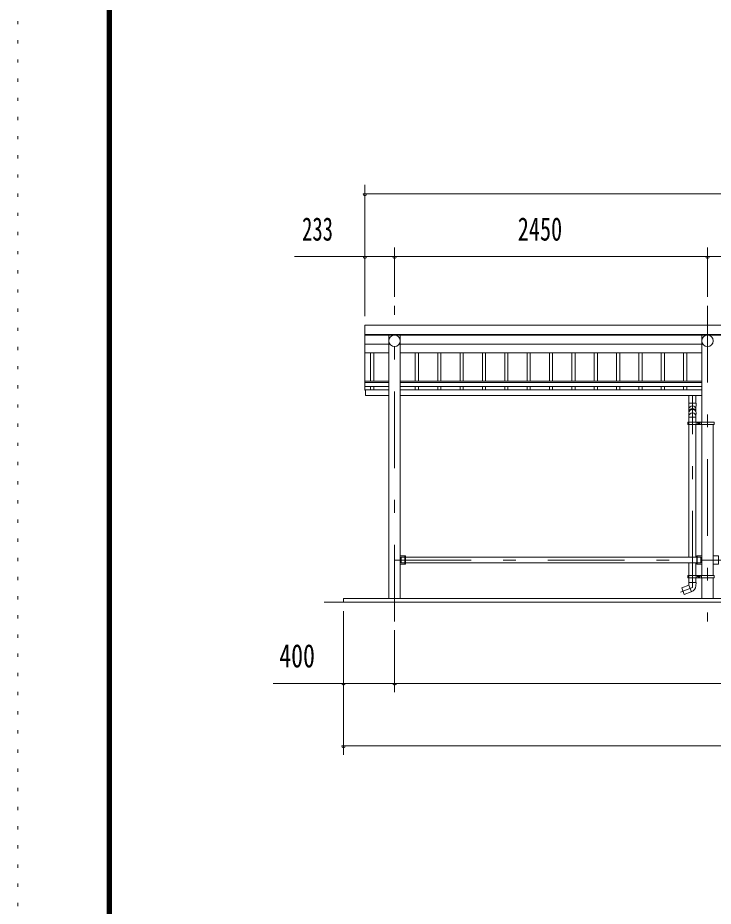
# Model space of a CAD drawing. Units: millimetres, scale not verified. Extents: x -31523 to 31528, y -14700 to 14700.
# Drawn here: x -10052 to -4608, y 748 to 7701 of the extents above; entities that cross this region are included whole.
import ezdxf
from ezdxf.enums import TextEntityAlignment as Align

# ---------------------------------------------------------------- set-up
doc = ezdxf.new("R2010")
doc.units = ezdxf.units.MM
doc.header["$LTSCALE"] = 50
doc.linetypes.add('USER3', pattern=[24, 12, -5, 2, -5])
doc.linetypes.add('USER4', pattern=[3, 0.5, -2.5])
for name, color, linetype, lineweight in [('0-2_1-07BOLD', 7, 'Continuous', 18), ('0-3_1-27CENTER', 3, 'USER3', 18), ('0-4_1-47THIN', 4, 'Continuous', 18), ('0-5_1-57DIM', 3, 'Continuous', 18), ('0-C_F-F1PAPER', 5, 'Continuous', 18), ('0-D_F-E_J_ADD', 5, 'USER4', 18)]:
    doc.layers.add(name, color=color, linetype=linetype, lineweight=lineweight)
doc.styles.add('ＭＳ ゴシック', font='')
doc.styles.get('ＭＳ ゴシック').set_extended_font_data('MS Gothic')

msp = doc.modelspace()

# ---------------------------------------------------------------- linework, layer by layer
at = {"layer": '0-2_1-07BOLD'}
for p, q in [((-7335.63, 5221.4), (3330.36, 5221.4)), ((3330.37, 5217.32), (-7335.63, 5217.32)), ((-7147.18, 5217.32), (-7147.18, 3157.54)), ((-7058.08, 3157.54), (-7058.08, 5217.32)), ((-4697.18, 4535.54), (-4697.18, 5217.32)), ((-7335.63, 5147.84), (-7147.19, 5147.84)), ((-4697.18, 5147.84), (-7058.09, 5147.84)), ((-7147.19, 5078.35), (-7335.63, 5078.35)), ((-7058.09, 5078.35), (-4697.18, 5078.35)), ((-7335.63, 4856.73), (-7147.19, 4856.73)), ((-7147.19, 4846.3), (-7335.63, 4846.3)), ((-7147.18, 4816.69), (-7335.63, 4816.69)), ((-4697.18, 4856.73), (-7058.09, 4856.73)), ((-7058.09, 4846.3), (-4697.18, 4846.3)), ((-4697.18, 4816.69), (-7058.09, 4816.69)), ((-7330.63, 4787.78), (-7335.63, 4787.78)), ((-7058.09, 4790.36), (-4697.18, 4790.36)), ((-4697.18, 4745.36), (-7058.09, 4745.36)), ((-4798.15, 4685.74), (-4798.15, 4745.36)), ((-4743.15, 4745.36), (-4743.15, 4685.74)), ((-4799.75, 4527.54), (-4805.85, 4527.54)), ((-4799.75, 4519.54), (-4799.75, 4535.54)), ((-4798.15, 4576.09), (-4743.15, 4576.09)), ((-4798.15, 3478.89), (-4798.15, 4519.54)), ((-4743.15, 4519.54), (-4743.15, 3478.89)), ((-4741.55, 4535.54), (-4741.55, 4519.54)), ((-4698.8, 4535.54), (-4698.8, 4519.54)), ((-4697.2, 4519.54), (-4697.2, 3335.54)), ((-4608.09, 4519.54), (-4608.09, 3335.54)), ((-4697.19, 3386.14), (-4697.19, 4517.54)), ((-7018.08, 3490.54), (-7058.08, 3490.54)), ((-7021.28, 3424.54), (-7021.28, 3490.54)), ((-4737.18, 3478.89), (-7018.08, 3478.89)), ((-4697.18, 3490.54), (-4737.2, 3490.54)), ((-4737.2, 3490.54), (-4737.2, 3424.54)), ((-4737.18, 3490.54), (-4737.18, 3424.54)), ((-4733.99, 3490.54), (-4733.99, 3424.54)), ((-4733.98, 3424.54), (-4733.98, 3490.54)), ((-4705.14, 3436.19), (-4705.14, 3478.89)), ((-7018.08, 3436.19), (-4737.18, 3436.19)), ((-4798.15, 3335.54), (-4798.15, 3436.19)), ((-4743.15, 3436.19), (-4743.15, 3335.54)), ((-4737.2, 3424.54), (-4697.18, 3424.54)), ((-4697.19, 3335.54), (-4697.19, 3370.14)), ((-4805.85, 3327.54), (-4799.75, 3327.54)), ((-4799.75, 3319.54), (-4799.75, 3335.54)), ((-4741.64, 3282.63), (-4799.65, 3282.63)), ((-4798.15, 3282.63), (-4798.15, 3319.54)), ((-4741.64, 3282.63), (-4743.4, 3256.84)), ((-4743.15, 3319.54), (-4743.15, 3282.63)), ((-4741.55, 3335.54), (-4741.55, 3319.54)), ((-4698.8, 3335.54), (-4698.8, 3319.54)), ((-4697.2, 3319.54), (-4697.2, 3157.54)), ((-4697.19, 3157.54), (-4697.19, 3319.54)), ((-4608.09, 3319.54), (-4608.09, 3157.54)), ((-4779.33, 3208.95), (-4798.15, 3260.63)), ((-7652.63, 3127.54), (3647.36, 3127.54))]:
    msp.add_line(p, q, dxfattribs=at)
for points in [[(-7335.63, 4787.78), (-7335.63, 5296.54), (3330.36, 5296.54)], [(-7147.18, 4745.36), (-7330.63, 4745.36), (-7330.63, 4790.36), (-7147.18, 4790.36)], [(-4798.15, 4617.98), (-4798.15, 4636.07), (-4800.15, 4685.74), (-4741.15, 4685.74)], [(-4741.15, 4685.74), (-4743.15, 4636.07), (-4743.15, 4617.97)], [(-4798.15, 4535.54), (-4798.15, 4583.03), (-4800.15, 4608.87)], [(-4741.15, 4609), (-4743.15, 4583.03), (-4743.15, 4535.54)], [(-7018.08, 3490.54), (-7018.08, 3424.54), (-7058.08, 3424.54)], [(-7021.28, 3478.89), (-7050.13, 3478.89), (-7050.13, 3436.19), (-7021.28, 3436.19)], [(-4733.99, 3436.19), (-4705.14, 3436.19), (-4705.14, 3478.89), (-4733.99, 3478.89)], [(-4608.1, 3424.54), (-4568.08, 3424.54), (-4568.08, 3490.54), (-4608.1, 3490.54)], [(-4799.64, 3282.63), (-4798.15, 3260.63), (-4854.53, 3240.11), (-4835.72, 3188.43), (-4779.62, 3208.85)], [(3497.36, 3157.54), (-7502.63, 3157.54), (-7502.63, 3127.54)]]:
    msp.add_lwpolyline(points, dxfattribs=at)
for points in [[(-4600.4, 4519.54), (-4600.4, 4535.54), (-4805.85, 4535.54), (-4805.85, 4519.54)], [(-4725.17, 4530.42), (-4725.17, 4524.65), (-4720.17, 4521.77), (-4715.17, 4524.65), (-4715.17, 4530.42), (-4720.17, 4533.31)], [(-4805.85, 3335.54), (-4600.4, 3335.54), (-4600.4, 3319.54), (-4805.85, 3319.54)], [(-4725.17, 3330.43), (-4725.17, 3324.65), (-4720.17, 3321.77), (-4715.17, 3324.65), (-4715.17, 3330.43), (-4720.17, 3333.31)]]:
    msp.add_lwpolyline(points, close=True, dxfattribs=at)
for centre, radius in [((-7102.63, 5172.78), 44.55), ((-4652.64, 5172.78), 44.55), ((-4720.17, 4527.54), 6.25), ((-4720.17, 4527.54), 4.9), ((-4720.17, 3327.54), 6.25), ((-4720.17, 3327.54), 4.9)]:
    msp.add_circle(centre, radius, dxfattribs=at)
for centre, radius, start, end in [((-7102.63, 5172.09), 44.55, 180, 0), ((-4652.64, 5172.09), 44.55, 180, 0), ((-4770.65, 4636.37), 27.55, 3.55867, 176.44133), ((-4770.65, 4607.16), 29.55, 3.56303, 176.43697), ((-4770.65, 4615.67), 27.55, 3.55867, 176.44133), ((-4770.65, 4582.05), 27.55, 3.55867, 176.44133), ((-4798.28, 3260.59), 55, 289.83269, 356.09424)]:
    msp.add_arc(centre, radius, start, end, dxfattribs=at)
at = {"layer": '0-3_1-27CENTER'}
for p, q in [((-7102.63, 2977.54), (-7102.63, 5447.54)), ((-4652.63, 5447.54), (-4652.63, 2977.54)), ((-4770.65, 3241.38), (-4770.65, 4745.36)), ((-4732.67, 4527.54), (-4707.67, 4527.54)), ((-4720.17, 4540.04), (-4720.17, 4515.04)), ((-7102.63, 3457.54), (3097.36, 3457.54)), ((-4720.17, 3340.04), (-4720.17, 3315.04)), ((-4707.67, 3327.54), (-4732.67, 3327.54)), ((-4770.63, 3241.38), (-4863.91, 3207.43))]:
    msp.add_line(p, q, dxfattribs=at)
at = {"layer": '0-4_1-47THIN'}
for p, q in [((-7290.13, 4856.73), (-7290.13, 5078.35)), ((-7265.13, 5078.35), (-7265.13, 4856.73)), ((-6940.13, 5078.35), (-6940.13, 4856.73)), ((-6915.13, 4856.73), (-6915.13, 5078.35)), ((-6765.13, 4856.73), (-6765.13, 5078.35)), ((-6740.13, 5078.35), (-6740.13, 4856.73)), ((-6590.13, 5078.35), (-6590.13, 4856.73)), ((-6565.13, 4856.73), (-6565.13, 5078.35)), ((-6415.13, 4856.73), (-6415.13, 5078.35)), ((-6390.13, 5078.35), (-6390.13, 4856.73)), ((-6240.13, 5078.35), (-6240.13, 4856.73)), ((-6215.13, 4856.73), (-6215.13, 5078.35)), ((-6065.13, 4856.73), (-6065.13, 5078.35)), ((-6040.13, 5078.35), (-6040.13, 4856.73)), ((-5890.13, 5078.35), (-5890.13, 4856.73)), ((-5865.13, 4856.73), (-5865.13, 5078.35)), ((-5715.13, 4856.73), (-5715.13, 5078.35)), ((-5690.13, 5078.35), (-5690.13, 4856.73)), ((-5540.13, 5078.35), (-5540.13, 4856.73)), ((-5515.13, 4856.73), (-5515.13, 5078.35)), ((-5365.13, 4856.73), (-5365.13, 5078.35)), ((-5340.13, 5078.35), (-5340.13, 4856.73)), ((-5190.13, 5078.35), (-5190.13, 4856.73)), ((-5165.13, 4856.73), (-5165.13, 5078.35)), ((-5015.13, 4856.73), (-5015.13, 5078.35)), ((-4990.13, 5078.35), (-4990.13, 4856.73)), ((-4840.13, 5078.35), (-4840.13, 4856.73)), ((-4815.13, 4856.73), (-4815.13, 5078.35)), ((-7290.13, 4790.36), (-7290.13, 4816.69)), ((-7265.13, 4816.69), (-7265.13, 4790.36)), ((-6940.13, 4816.69), (-6940.13, 4790.36)), ((-6915.13, 4790.36), (-6915.13, 4816.69)), ((-6765.13, 4790.36), (-6765.13, 4816.69)), ((-6740.13, 4816.69), (-6740.13, 4790.36)), ((-6590.13, 4816.69), (-6590.13, 4790.36)), ((-6565.13, 4790.36), (-6565.13, 4816.69)), ((-6415.13, 4790.36), (-6415.13, 4816.69)), ((-6390.13, 4816.69), (-6390.13, 4790.36)), ((-6240.13, 4816.69), (-6240.13, 4790.36)), ((-6215.13, 4790.36), (-6215.13, 4816.69)), ((-6065.13, 4790.36), (-6065.13, 4816.69)), ((-6040.13, 4816.69), (-6040.13, 4790.36)), ((-5890.13, 4816.69), (-5890.13, 4790.36)), ((-5865.13, 4790.36), (-5865.13, 4816.69)), ((-5715.13, 4790.36), (-5715.13, 4816.69)), ((-5690.13, 4816.69), (-5690.13, 4790.36)), ((-5540.13, 4816.69), (-5540.13, 4790.36)), ((-5515.13, 4790.36), (-5515.13, 4816.69)), ((-5365.13, 4790.36), (-5365.13, 4816.69)), ((-5340.13, 4816.69), (-5340.13, 4790.36)), ((-5190.13, 4816.69), (-5190.13, 4790.36)), ((-5165.13, 4790.36), (-5165.13, 4816.69)), ((-5015.13, 4790.36), (-5015.13, 4816.69)), ((-4990.13, 4816.69), (-4990.13, 4790.36)), ((-4840.13, 4816.69), (-4840.13, 4790.36)), ((-4815.13, 4790.36), (-4815.13, 4816.69))]:
    msp.add_line(p, q, dxfattribs=at)
at = {"layer": '0-5_1-57DIM'}
for p, q in [((-7335.63, 5366.54), (-7335.63, 6392.54)), ((-7321.63, 6322.54), (-7349.63, 6322.54)), ((-7335.63, 6322.54), (3330.36, 6322.54)), ((-7102.63, 5517.54), (-7102.63, 5902.54)), ((-4652.63, 5902.54), (-4652.63, 5517.54)), ((-7335.63, 5832.54), (-7885.13, 5832.54)), ((-7321.63, 5832.54), (-7349.63, 5832.54)), ((-7335.63, 5832.54), (-7102.63, 5832.54)), ((-7088.63, 5832.54), (-7116.63, 5832.54)), ((-7102.63, 5832.54), (-4652.63, 5832.54)), ((-4638.63, 5832.54), (-4666.63, 5832.54)), ((-4652.63, 5832.54), (-1852.64, 5832.54)), ((-7502.63, 1932.54), (-7502.63, 3057.54)), ((-7102.63, 2907.54), (-7102.63, 2422.54)), ((-7502.63, 2492.54), (-8052.13, 2492.54)), ((-7488.63, 2492.54), (-7516.63, 2492.54)), ((-7502.63, 2492.54), (-7102.63, 2492.54)), ((-7088.63, 2492.54), (-7116.63, 2492.54)), ((-7102.63, 2492.54), (3097.36, 2492.54)), ((-7488.63, 2002.54), (-7516.63, 2002.54)), ((-7502.63, 2002.54), (3497.36, 2002.54))]:
    msp.add_line(p, q, dxfattribs=at)
for centre in [(-7335.63, 6322.54), (-7335.63, 5832.54), (-7102.63, 5832.54), (-4652.63, 5832.54), (-7502.63, 2492.54), (-7102.63, 2492.54), (-7502.63, 2002.54)]:
    msp.add_arc(centre, 14, 180, 0, dxfattribs=at)
at = {"layer": '0-C_F-F1PAPER'}
for points in [[(30827.91, -14000), (30827.91, 14140), (-9352.09, 14140), (-9352.09, -14000)], [(30824.41, -13996.5), (30824.41, 14136.5), (-9348.59, 14136.5), (-9348.59, -13996.5)], [(30820.91, -13993), (-9345.09, -13993), (-9345.09, 14133), (30820.91, 14133)], [(30817.41, -13989.5), (30817.41, 14129.5), (-9341.59, 14129.5), (-9341.59, -13989.5)], [(30813.91, -13986), (-9338.09, -13986), (-9338.09, 14126), (30813.91, 14126)], [(30810.41, -13982.5), (30810.41, 14122.5), (-9334.59, 14122.5), (-9334.59, -13982.5)], [(30806.91, -13979), (-9331.09, -13979), (-9331.09, 14119), (30806.91, 14119)], [(30803.41, -13975.5), (30803.41, 14115.5), (-9327.59, 14115.5), (-9327.59, -13975.5)], [(30799.91, -13972), (30799.91, 14112), (-9324.09, 14112), (-9324.09, -13972)], [(30796.41, -13968.5), (30796.41, 14108.5), (-9320.59, 14108.5), (-9320.59, -13968.5)], [(30792.91, -13965), (-9317.09, -13965), (-9317.09, 14105), (30792.91, 14105)]]:
    msp.add_lwpolyline(points, close=True, dxfattribs=at)
at = {"layer": '0-D_F-E_J_ADD'}
msp.add_lwpolyline([(31527.91, -14700), (-10052.09, -14700), (-10052.09, 14700), (31527.91, 14700)], close=True, dxfattribs=at)

# ---------------------------------------------------------------- texts
at = {"layer": '0-5_1-57DIM', "color": 7, "style": 'ＭＳ ゴシック'}
for s, width, p in [('233', 0.65, (-7826.58, 5902.54)), ('2450', 0.7, (-6138.05, 5902.54)), ('400', 0.75, (-8005.06, 2562.54))]:
    msp.add_text(s, height=182.3, dxfattribs=dict(at, width=width)).set_placement(p, align=Align.BOTTOM_LEFT)

doc.saveas('drawing.dxf')
